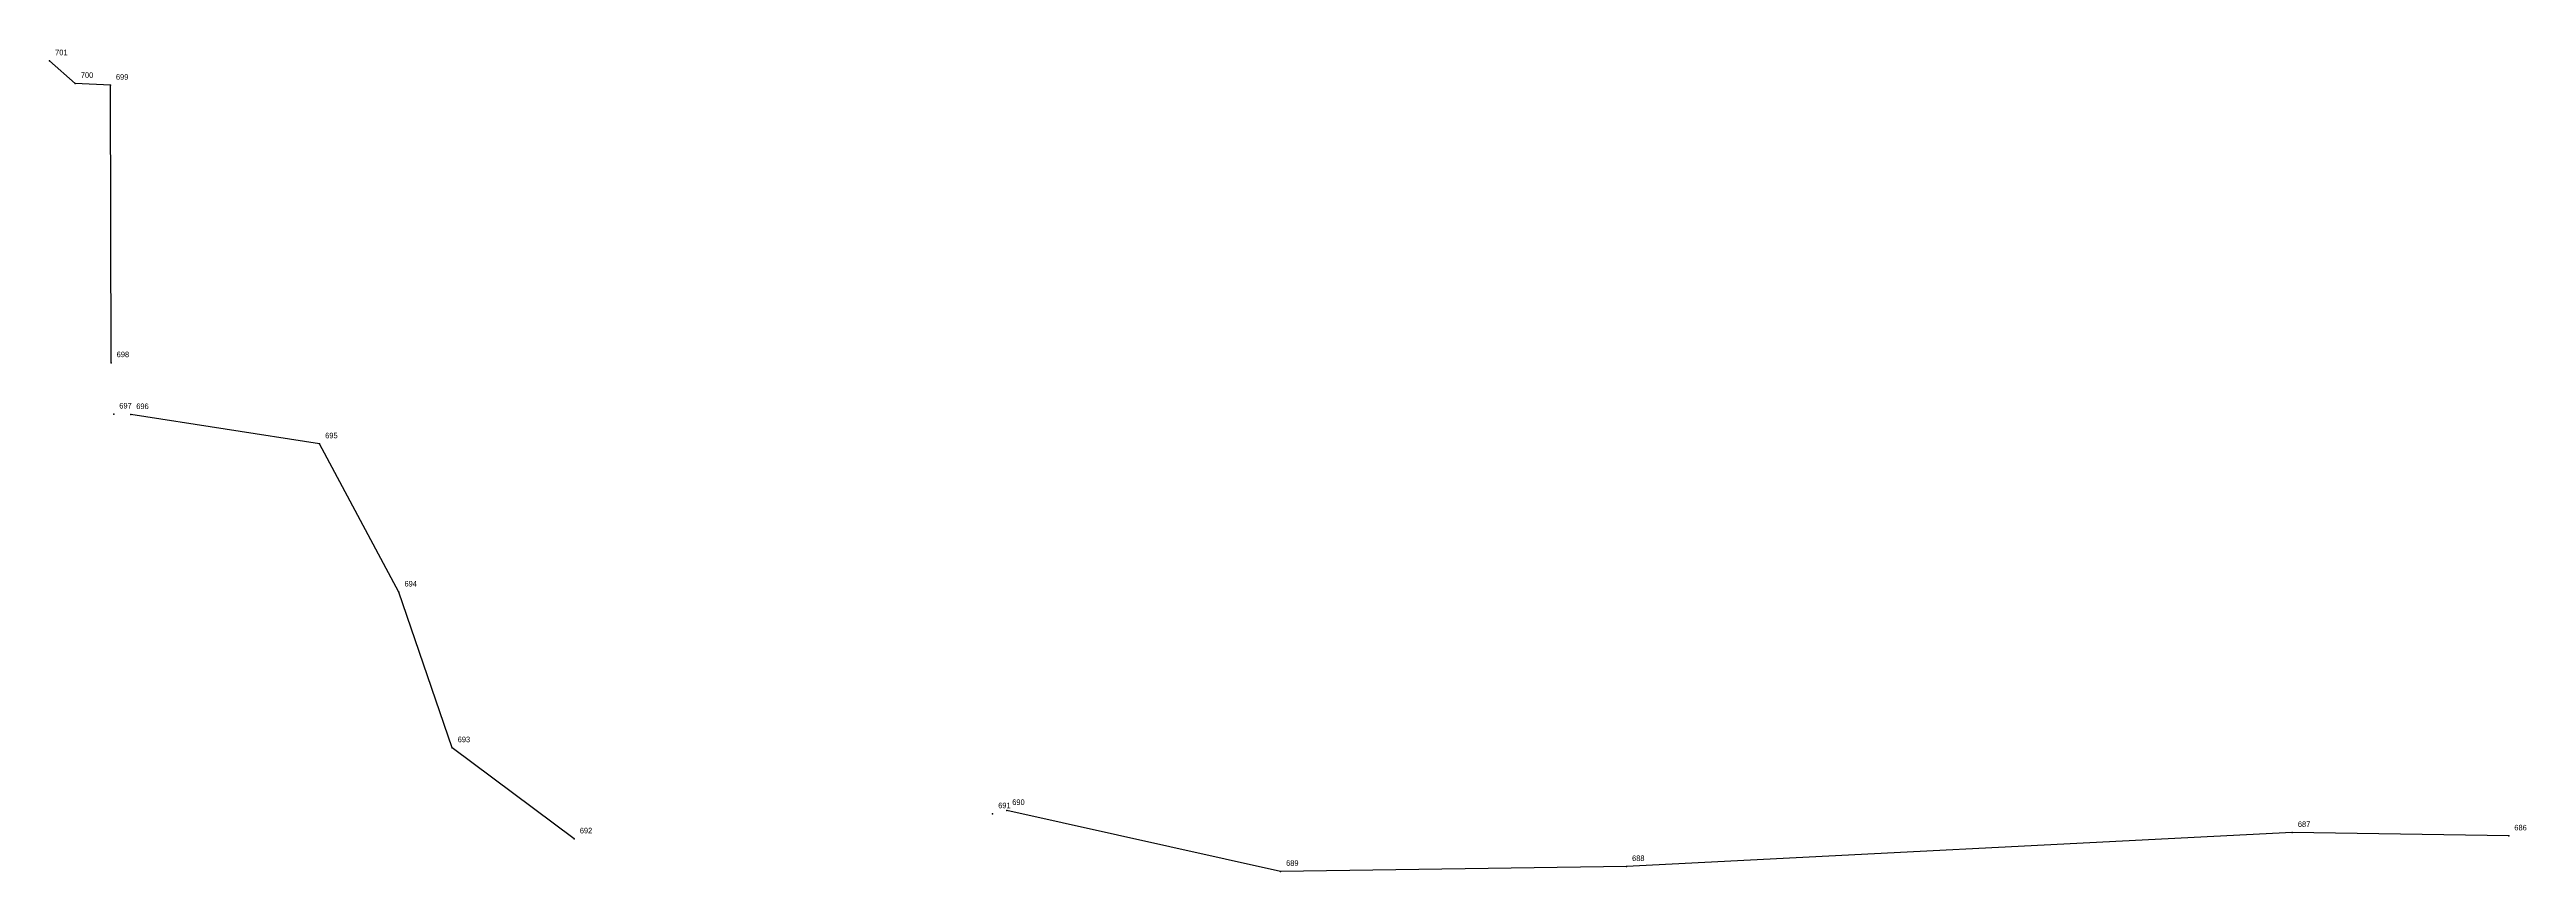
# Model space of a CAD drawing. Header units: feet. Extents: x 2485914 to 2489894, y 415577 to 417647.
# Drawn here: x 2485914 to 2487247, y 417205 to 417647 of the extents above; entities that cross this region are included whole.
import ezdxf

# ---------------------------------------------------------------- set-up
doc = ezdxf.new("R2010")
doc.units = ezdxf.units.FT
doc.header["$MEASUREMENT"] = 0
for name, color, linetype in [('SILT_FENCE', 3, 'Continuous'), ('SILT_FENCE_ENDS', 1, 'Continuous'), ('SILT_FENCE_LABELS', 7, 'Continuous'), ('SILT_FENCE_POINTS', 2, 'Continuous')]:
    doc.layers.add(name, color=color, linetype=linetype)

msp = doc.modelspace()

# ---------------------------------------------------------------- linework, layer by layer
at = {"layer": 'SILT_FENCE'}
for points in [[(2485946.9491, 417478.2454), (2485946.5432, 417627.5014), (2485927.6581, 417628.5019), (2485913.8092, 417640.6917)], [(2486196.1847, 417222.0793), (2486130.4827, 417271.1071), (2486101.8306, 417354.8719), (2486059.167, 417434.5954), (2485957.4854, 417450.3332)], [(2487237.3407, 417223.6654), (2487120.8271, 417225.4848), (2486762.5069, 417207.2021), (2486576.3234, 417204.589), (2486428.9276, 417237.332)]]:
    msp.add_lwpolyline(points, dxfattribs=at)
at = {"layer": 'SILT_FENCE_ENDS'}
for p in [(2485913.8092, 417640.6917), (2485948.3512, 417450.6356), (2485957.4854, 417450.3332), (2486421.3638, 417235.5832), (2486428.9276, 417237.332)]:
    msp.add_point(p, dxfattribs=at)
at = {"layer": 'SILT_FENCE_POINTS'}
for p in [(2485927.6581, 417628.5019), (2485946.5432, 417627.5014), (2485946.9491, 417478.2454), (2486059.167, 417434.5954), (2486101.8306, 417354.8719), (2486130.4827, 417271.1071), (2486196.1847, 417222.0793), (2487120.8271, 417225.4848), (2487237.3407, 417223.6654), (2486576.3234, 417204.589), (2486762.5069, 417207.2021)]:
    msp.add_point(p, dxfattribs=at)

# ---------------------------------------------------------------- texts
at = {"layer": 'SILT_FENCE_LABELS'}
for s, p in [('701', (2485916.8092, 417643.6917)), ('700', (2485930.6581, 417631.5019)), ('699', (2485949.5432, 417630.5014)), ('698', (2485949.9491, 417481.2454)), ('697', (2485951.3512, 417453.6356)), ('696', (2485960.4854, 417453.3332)), ('695', (2486062.167, 417437.5954)), ('694', (2486104.8306, 417357.8719)), ('693', (2486133.4827, 417274.1071)), ('691', (2486424.3638, 417238.5832)), ('690', (2486431.9276, 417240.332)), ('687', (2487123.8271, 417228.4848)), ('692', (2486199.1847, 417225.0793)), ('686', (2487240.3407, 417226.6654)), ('689', (2486579.3234, 417207.589)), ('688', (2486765.5069, 417210.2021))]:
    msp.add_text(s, height=3, dxfattribs=at).set_placement(p)

doc.saveas('drawing.dxf')
